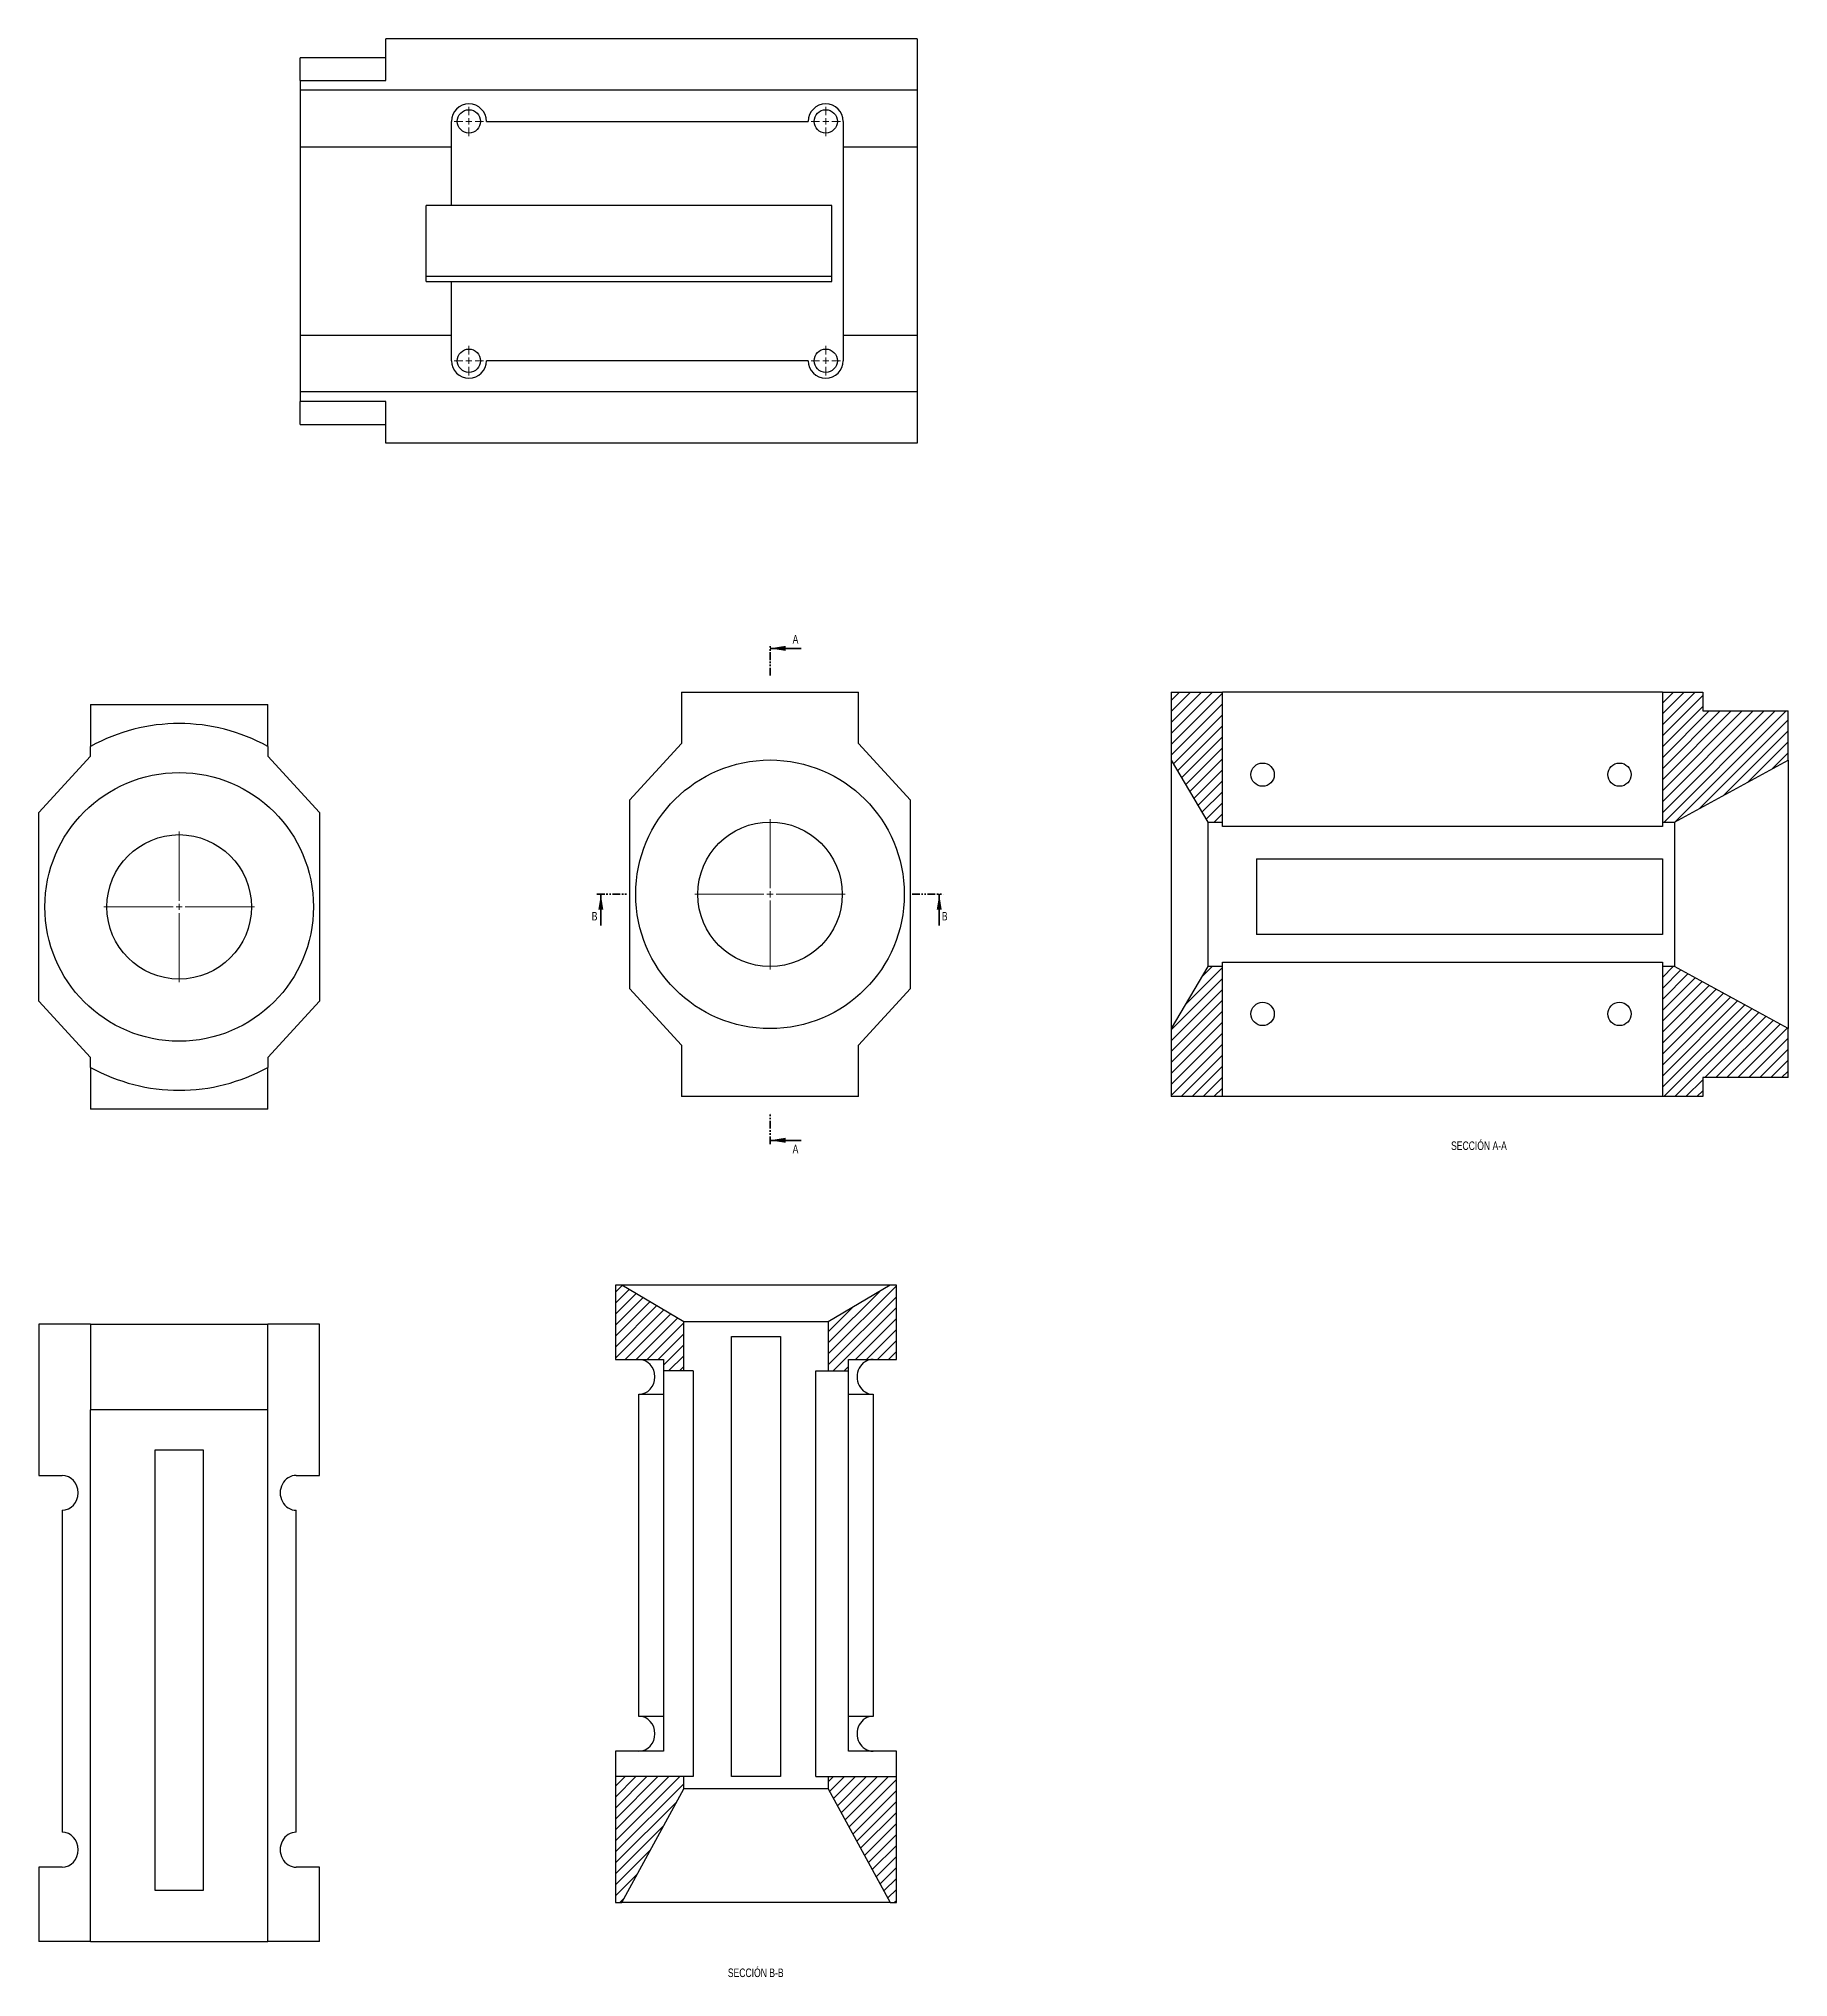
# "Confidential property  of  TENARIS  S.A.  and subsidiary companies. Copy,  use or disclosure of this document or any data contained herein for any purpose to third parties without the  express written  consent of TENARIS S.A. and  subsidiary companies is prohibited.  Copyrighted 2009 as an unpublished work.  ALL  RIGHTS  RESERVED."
# Model space of a CAD drawing. Header units: millimetres. Extents: x 1242 to 5846, y 1733 to 3394.
# Drawn here: x 1242 to 2673, y 1733 to 3319 of the extents above.
import ezdxf

# ---------------------------------------------------------------- set-up
doc = ezdxf.new("R2010")
doc.units = ezdxf.units.MM
doc.linetypes.add('PHANTOM', pattern=[12.7, 6.35, -1.27, 1.27, -1.27, 1.27, -1.27])
doc.styles.add('SLDTEXTSTYLE0', font='TXT', dxfattribs={"width": 0.75})
pattern_1 = [(45, (649.6675, 1860.867), (-4.490128, 4.490128), [])]
pattern_2 = [(45, (638.139, 2394.536), (-4.490128, 4.490128), [])]

# ---------------------------------------------------------------- blocks, each defined once
blk = doc.blocks.new('SW_CENTERMARKSYMBOL_0')
at = {"color": 0, "linetype": 'Continuous', "lineweight": 0}
for p, q in [((0, 2.5), (0, 30.8)), ((-2.5, 0), (-30.8, 0)), ((0, 0), (-1.25, 0)), ((0, 0), (0, 1.25)), ((0, 0), (0, -1.25)), ((0, 0), (1.25, 0)), ((2.5, 0), (30.8, 0)), ((0, -2.5), (0, -30.8))]:
    blk.add_line(p, q, dxfattribs=at)
blk = doc.blocks.new('SW_CENTERMARKSYMBOL_1')
at = {"color": 0, "linetype": 'Continuous', "lineweight": 0}
for p, q in [((-2.5, 0), (-6.0125, 0)), ((0, 0), (-1.25, 0)), ((0, 2.5), (0, 6.0125)), ((0, 0), (0, 1.25)), ((0, 0), (0, -1.25)), ((0, 0), (1.25, 0)), ((2.5, 0), (6.0125, 0)), ((0, -2.5), (0, -6.0125))]:
    blk.add_line(p, q, dxfattribs=at)
blk = doc.blocks.new('SW_CENTERMARKSYMBOL_2')
at = {"color": 0, "linetype": 'Continuous', "lineweight": 0}
for p, q in [((-2.5, 0), (-6.0125, 0)), ((0, 0), (-1.25, 0)), ((0, 2.5), (0, 6.0125)), ((0, 0), (0, 1.25)), ((0, 0), (0, -1.25)), ((0, 0), (1.25, 0)), ((2.5, 0), (6.0125, 0)), ((0, -2.5), (0, -6.0125))]:
    blk.add_line(p, q, dxfattribs=at)
blk = doc.blocks.new('SW_CENTERMARKSYMBOL_3')
at = {"color": 0, "linetype": 'Continuous', "lineweight": 0}
for p, q in [((-2.5, 0), (-6.0125, 0)), ((0, 0), (-1.25, 0)), ((0, 2.5), (0, 6.0125)), ((0, 0), (0, 1.25)), ((0, 0), (0, -1.25)), ((0, 0), (1.25, 0)), ((2.5, 0), (6.0125, 0)), ((0, -2.5), (0, -6.0125))]:
    blk.add_line(p, q, dxfattribs=at)
blk = doc.blocks.new('SW_CENTERMARKSYMBOL_4')
at = {"color": 0, "linetype": 'Continuous', "lineweight": 0}
for p, q in [((-2.5, 0), (-6.0125, 0)), ((0, 0), (-1.25, 0)), ((0, 2.5), (0, 6.0125)), ((0, 0), (0, 1.25)), ((0, 0), (0, -1.25)), ((0, 0), (1.25, 0)), ((2.5, 0), (6.0125, 0)), ((0, -2.5), (0, -6.0125))]:
    blk.add_line(p, q, dxfattribs=at)
blk = doc.blocks.new('SW_CENTERMARKSYMBOL_5')
at = {"color": 0, "linetype": 'Continuous', "lineweight": 0}
for p, q in [((0, 2.5), (0, 30.8)), ((-2.5, 0), (-30.8, 0)), ((0, 0), (-1.25, 0)), ((0, 0), (0, 1.25)), ((0, 0), (0, -1.25)), ((0, 0), (1.25, 0)), ((2.5, 0), (30.8, 0)), ((0, -2.5), (0, -30.8))]:
    blk.add_line(p, q, dxfattribs=at)

msp = doc.modelspace()

# ---------------------------------------------------------------- hatches: boundary and pattern name
at = {"linetype": 'Continuous', "lineweight": 18}
h = msp.add_hatch(dxfattribs=at)
h.set_pattern_fill('ANSI31', scale=2, style=0)
h.set_pattern_definition(pattern_1)
h.paths.add_polyline_path([(2168.5, 2784.9), (2168.5, 2729.2), (2198.5, 2678.5), (2210.5, 2678.5), (2210.5, 2784.9)], flags=0)
h = msp.add_hatch(dxfattribs=at)
h.set_pattern_fill('ANSI31', scale=2, style=0)
h.set_pattern_definition(pattern_1)
h.paths.add_polyline_path([(2570.5, 2784.9), (2570.5, 2678.5), (2580.5, 2678.5), (2673.5, 2729.2), (2673.5, 2769.4), (2603.5, 2769.4), (2603.5, 2784.9)], flags=0)
h = msp.add_hatch(dxfattribs=at)
h.set_pattern_fill('ANSI31', scale=2, style=0)
h.set_pattern_definition(pattern_1)
h.paths.add_polyline_path([(2210.5, 2560.3), (2198.5, 2560.3), (2168.5, 2509.5), (2168.5, 2453.9), (2210.5, 2453.9)], flags=0)
h = msp.add_hatch(dxfattribs=at)
h.set_pattern_fill('ANSI31', scale=2, style=0)
h.set_pattern_definition(pattern_1)
h.paths.add_polyline_path([(2673.5, 2509.5), (2580.5, 2560.3), (2570.5, 2560.3), (2570.5, 2453.9), (2603.5, 2453.9), (2603.5, 2469.4), (2673.5, 2469.4)], flags=0)
h = msp.add_hatch(dxfattribs=at)
h.set_pattern_fill('ANSI31', scale=2, style=0)
h.set_pattern_definition(pattern_2)
h.paths.add_polyline_path([(1769.7, 2229.5), (1769.7, 2269.5), (1718.9, 2299.5), (1713.9, 2299.5), (1713.9, 2238.9), (1753, 2238.9), (1753, 2229.5)], flags=0)
h = msp.add_hatch(dxfattribs=at)
h.set_pattern_fill('ANSI31', scale=2, style=0)
h.set_pattern_definition(pattern_2)
h.paths.add_polyline_path([(1938.7, 2299.5), (1887.9, 2269.5), (1887.9, 2229.5), (1904.5, 2229.5), (1904.5, 2238.9), (1943.7, 2238.9), (1943.7, 2299.5)], flags=0)
h = msp.add_hatch(dxfattribs=at)
h.set_pattern_fill('ANSI31', scale=2, style=0)
h.set_pattern_definition(pattern_2)
h.paths.add_polyline_path([(1713.9, 1794.5), (1718.9, 1794.5), (1769.7, 1887.5), (1769.7, 1897.5), (1713.9, 1897.5)], flags=0)
h = msp.add_hatch(dxfattribs=at)
h.set_pattern_fill('ANSI31', scale=2, style=0)
h.set_pattern_definition(pattern_2)
h.paths.add_polyline_path([(1887.9, 1887.5), (1938.7, 1794.5), (1943.7, 1794.5), (1943.7, 1897.5), (1887.9, 1897.5)], flags=0)

# ---------------------------------------------------------------- linework, layer by layer
at = {"color": 7, "linetype": 'Continuous', "lineweight": 25}
for p, q in [((1960.8, 3319.4), (1525.8, 3319.4)), ((1525.8, 3285.2), (1525.8, 3319.4)), ((1960.8, 3319.4), (1960.8, 3277.2)), ((1525.8, 3303.9), (1455.8, 3303.9)), ((1455.8, 3285.2), (1455.8, 3303.9)), ((1455.8, 3285.2), (1525.8, 3285.2)), ((1455.8, 3285.2), (1455.8, 3277.2)), ((1455.8, 3277.2), (1455.8, 3231)), ((1960.8, 3277.2), (1455.8, 3277.2)), ((1960.8, 3277.2), (1960.8, 3231)), ((1579.6, 3231), (1579.6, 3251.8)), ((1608.2, 3251.8), (1871.6, 3251.8)), ((1900.2, 3251.8), (1900.2, 3231)), ((1455.8, 3231), (1579.6, 3231)), ((1455.8, 3231), (1455.8, 3076.7)), ((1579.6, 3182.9), (1579.6, 3231)), ((1900.2, 3231), (1960.8, 3231)), ((1900.2, 3231), (1900.2, 3076.7)), ((1960.8, 3231), (1960.8, 3076.7)), ((1558.8, 3120.9), (1558.8, 3182.9)), ((1579.6, 3182.9), (1558.8, 3182.9)), ((1890.8, 3182.9), (1579.6, 3182.9)), ((1890.8, 3120.9), (1890.8, 3182.9)), ((1890.8, 3124.9), (1558.8, 3124.9)), ((1558.8, 3120.9), (1579.6, 3120.9)), ((1579.6, 3076.7), (1579.6, 3120.9)), ((1579.6, 3120.9), (1890.8, 3120.9)), ((1455.8, 3076.7), (1455.8, 3030.6)), ((1579.6, 3076.7), (1455.8, 3076.7)), ((1579.6, 3056), (1579.6, 3076.7)), ((1960.8, 3076.7), (1900.2, 3076.7)), ((1900.2, 3076.7), (1900.2, 3056)), ((1960.8, 3076.7), (1960.8, 3030.6)), ((1871.6, 3056), (1608.2, 3056)), ((1960.8, 3030.6), (1455.8, 3030.6)), ((1455.8, 3030.6), (1455.8, 3022.6)), ((1960.8, 3030.6), (1960.8, 2988.4)), ((1525.8, 3022.6), (1455.8, 3022.6)), ((1455.8, 3003.9), (1455.8, 3022.6)), ((1525.8, 2988.4), (1525.8, 3022.6)), ((1455.8, 3003.9), (1525.8, 3003.9)), ((1960.8, 2988.4), (1525.8, 2988.4)), ((1767.8, 2784.9), (1912.8, 2784.9)), ((1767.8, 2784.9), (1767.8, 2742.7)), ((1912.8, 2742.7), (1912.8, 2784.9)), ((2168.5, 2784.9), (2168.5, 2729.2)), ((2168.5, 2784.9), (2210.5, 2784.9)), ((2210.5, 2678.5), (2210.5, 2784.9)), ((2570.5, 2784.9), (2210.5, 2784.9)), ((2570.5, 2784.9), (2603.5, 2784.9)), ((2570.5, 2784.9), (2570.5, 2678.5)), ((2603.5, 2784.9), (2603.5, 2769.4)), ((1284.3, 2774.6), (1429.3, 2774.6)), ((1284.3, 2774.6), (1284.3, 2740.4)), ((1429.3, 2740.4), (1429.3, 2774.6)), ((2603.5, 2769.4), (2673.5, 2769.4)), ((2673.5, 2729.2), (2673.5, 2769.4)), ((1241.9, 2686.3), (1284.3, 2732.4)), ((1284.3, 2732.4), (1284.3, 2740.4)), ((1429.3, 2740.4), (1429.3, 2732.4)), ((1429.3, 2732.4), (1471.6, 2686.3)), ((1767.8, 2742.7), (1725.4, 2696.5)), ((1955.2, 2696.5), (1912.8, 2742.7)), ((2168.5, 2729.2), (2198.5, 2678.5)), ((2168.5, 2729.2), (2168.5, 2509.5)), ((2580.5, 2678.5), (2673.5, 2729.2)), ((2673.5, 2729.2), (2673.5, 2509.5)), ((1725.4, 2696.5), (1725.4, 2542.2)), ((1955.2, 2542.2), (1955.2, 2696.5)), ((1241.9, 2532), (1241.9, 2686.3)), ((1471.6, 2686.3), (1471.6, 2532)), ((2198.5, 2678.5), (2198.5, 2560.3)), ((2198.5, 2678.5), (2210.5, 2678.5)), ((2210.5, 2675), (2210.5, 2678.5)), ((2570.5, 2675), (2210.5, 2675)), ((2570.5, 2678.5), (2580.5, 2678.5)), ((2570.5, 2678.5), (2570.5, 2675)), ((2580.5, 2678.5), (2580.5, 2560.3)), ((2238.5, 2648.4), (2570.5, 2648.4)), ((2238.5, 2648.4), (2238.5, 2586.4)), ((2570.5, 2648.4), (2570.5, 2586.4)), ((2570.5, 2586.4), (2238.5, 2586.4)), ((2198.5, 2560.3), (2168.5, 2509.5)), ((2210.5, 2560.3), (2198.5, 2560.3)), ((2210.5, 2563.8), (2570.5, 2563.8)), ((2210.5, 2560.3), (2210.5, 2563.8)), ((2210.5, 2453.9), (2210.5, 2560.3)), ((2570.5, 2563.8), (2570.5, 2560.3)), ((2570.5, 2560.3), (2570.5, 2453.9)), ((2580.5, 2560.3), (2570.5, 2560.3)), ((2673.5, 2509.5), (2580.5, 2560.3)), ((1725.4, 2542.2), (1767.8, 2496.1)), ((1912.8, 2496.1), (1955.2, 2542.2)), ((1284.3, 2485.8), (1241.9, 2532)), ((1471.6, 2532), (1429.3, 2485.8)), ((2168.5, 2509.5), (2168.5, 2453.9)), ((2673.5, 2469.4), (2673.5, 2509.5)), ((1767.8, 2496.1), (1767.8, 2453.9)), ((1912.8, 2453.9), (1912.8, 2496.1)), ((1284.3, 2477.8), (1284.3, 2485.8)), ((1284.3, 2477.8), (1284.3, 2443.6)), ((1429.3, 2485.8), (1429.3, 2477.8)), ((1429.3, 2443.6), (1429.3, 2477.8)), ((2673.5, 2469.4), (2603.5, 2469.4)), ((2603.5, 2469.4), (2603.5, 2453.9)), ((1429.3, 2443.6), (1284.3, 2443.6)), ((1912.8, 2453.9), (1767.8, 2453.9)), ((2210.5, 2453.9), (2168.5, 2453.9)), ((2570.5, 2453.9), (2210.5, 2453.9)), ((2603.5, 2453.9), (2570.5, 2453.9)), ((1713.9, 2299.5), (1713.9, 2238.9)), ((1718.9, 2299.5), (1713.9, 2299.5)), ((1769.7, 2269.5), (1718.9, 2299.5)), ((1938.7, 2299.5), (1718.9, 2299.5)), ((1938.7, 2299.5), (1887.9, 2269.5)), ((1943.7, 2299.5), (1938.7, 2299.5)), ((1943.7, 2238.9), (1943.7, 2299.5)), ((1769.7, 2229.5), (1769.7, 2269.5)), ((1887.9, 2269.5), (1769.7, 2269.5)), ((1887.9, 2269.5), (1887.9, 2229.5)), ((1241.9, 2267.7), (1241.9, 2144)), ((1284.3, 2267.7), (1241.9, 2267.7)), ((1284.3, 2267.7), (1429.3, 2267.7)), ((1284.3, 2267.7), (1284.3, 2197.7)), ((1429.3, 2197.7), (1429.3, 2267.7)), ((1471.6, 2267.7), (1429.3, 2267.7)), ((1471.6, 2144), (1471.6, 2267.7)), ((1808.8, 2257.5), (1848.8, 2257.5)), ((1808.8, 1897.5), (1808.8, 2257.5)), ((1848.8, 2257.5), (1848.8, 1897.5)), ((1713.9, 2238.9), (1753, 2238.9)), ((1753, 2238.9), (1753, 2229.5)), ((1904.5, 2238.9), (1943.7, 2238.9)), ((1904.5, 2229.5), (1904.5, 2238.9)), ((1769.7, 2229.5), (1753, 2229.5)), ((1753, 2229.5), (1753, 1918.3)), ((1777.3, 2229.5), (1769.7, 2229.5)), ((1777.3, 2229.5), (1777.3, 1897.5)), ((1877.8, 2229.5), (1887.9, 2229.5)), ((1877.8, 1897.5), (1877.8, 2229.5)), ((1887.9, 2229.5), (1904.5, 2229.5)), ((1904.5, 1918.3), (1904.5, 2229.5)), ((1733, 2210.3), (1753, 2210.3)), ((1733, 1946.8), (1733, 2210.3)), ((1904.5, 2210.3), (1924.6, 2210.3)), ((1924.6, 2210.3), (1924.6, 1946.8)), ((1429.3, 2197.7), (1284.3, 2197.7)), ((1284.3, 1762.7), (1284.3, 2197.7)), ((1429.3, 1762.7), (1429.3, 2197.7)), ((1336.8, 2164.7), (1336.8, 1804.7)), ((1376.8, 2164.7), (1336.8, 2164.7)), ((1376.8, 1804.7), (1376.8, 2164.7)), ((1241.9, 2144), (1261, 2144)), ((1452.6, 2144), (1471.6, 2144)), ((1261, 2115.4), (1261, 1852)), ((1452.6, 1852), (1452.6, 2115.4)), ((1753, 1946.8), (1733, 1946.8)), ((1924.6, 1946.8), (1904.5, 1946.8)), ((1753, 1918.3), (1713.9, 1918.3)), ((1713.9, 1918.3), (1713.9, 1897.5)), ((1943.7, 1918.3), (1904.5, 1918.3)), ((1943.7, 1897.5), (1943.7, 1918.3)), ((1769.7, 1897.5), (1713.9, 1897.5)), ((1713.9, 1897.5), (1713.9, 1794.5)), ((1718.9, 1794.5), (1769.7, 1887.5)), ((1769.7, 1887.5), (1769.7, 1897.5)), ((1777.3, 1897.5), (1769.7, 1897.5)), ((1887.9, 1887.5), (1769.7, 1887.5)), ((1848.8, 1897.5), (1808.8, 1897.5)), ((1877.8, 1897.5), (1887.9, 1897.5)), ((1887.9, 1897.5), (1887.9, 1887.5)), ((1887.9, 1897.5), (1943.7, 1897.5)), ((1887.9, 1887.5), (1938.7, 1794.5)), ((1943.7, 1794.5), (1943.7, 1897.5)), ((1241.9, 1823.4), (1241.9, 1762.7)), ((1261, 1823.4), (1241.9, 1823.4)), ((1471.6, 1823.4), (1452.6, 1823.4)), ((1471.6, 1762.7), (1471.6, 1823.4)), ((1336.8, 1804.7), (1376.8, 1804.7)), ((1713.9, 1794.5), (1718.9, 1794.5)), ((1938.7, 1794.5), (1718.9, 1794.5)), ((1938.7, 1794.5), (1943.7, 1794.5)), ((1284.3, 1762.7), (1241.9, 1762.7)), ((1284.3, 1762.7), (1429.3, 1762.7)), ((1471.6, 1762.7), (1429.3, 1762.7))]:
    msp.add_line(p, q, dxfattribs=at)
at = {"color": 7, "linetype": 'PHANTOM', "lineweight": 35}
for p, q in [((1840.3, 2798.4), (1840.3, 2823.8)), ((1698.7, 2619.4), (1724.1, 2619.4)), ((1956.5, 2619.4), (1981.9, 2619.4)), ((1840.3, 2415), (1840.3, 2440.4))]:
    msp.add_line(p, q, dxfattribs=at)
at = {"color": 7, "linetype": 'Continuous', "lineweight": 35}
for p, q in [((1865.7, 2820.6), (1840.3, 2820.6)), ((1701.9, 2594), (1701.9, 2619.4)), ((1978.8, 2594), (1978.8, 2619.4)), ((1865.7, 2418.1), (1840.3, 2418.1))]:
    msp.add_line(p, q, dxfattribs=at)
at = {"color": 7, "linetype": 'Continuous', "lineweight": 25}
for centre, radius in [((1593.9, 3251.8), 9.53), ((1885.9, 3251.8), 9.53), ((1593.9, 3056), 9.53), ((1885.9, 3056), 9.53), ((1840.3, 2619.4), 109.9), ((1356.8, 2609.1), 109.9), ((2243.4, 2717.3), 9.53), ((2535.4, 2717.3), 9.52), ((1356.8, 2609.1), 59.1), ((1840.3, 2619.4), 59.1), ((2243.4, 2521.5), 9.53), ((2535.4, 2521.5), 9.52)]:
    msp.add_circle(centre, radius, dxfattribs=at)
for centre, radius, start, end in [((1593.9, 3251.8), 14.3, 0, 180), ((1885.9, 3251.8), 14.3, 0, 180), ((1593.9, 3056), 14.3, 180, 0), ((1885.9, 3056), 14.3, 180, 0), ((1356.8, 2609.1), 150, 61.0967, 118.9033), ((1356.8, 2609.1), 150, 241.0967, 298.9033)]:
    msp.add_arc(centre, radius, start, end, dxfattribs=at)
for centre, start_param, end_param in [((1733, 2224.6), 3.141593, 6.283185), ((1924.6, 2224.6), 0, 3.141593), ((1261, 2129.7), 3.141593, 6.283185), ((1452.6, 2129.7), 0, 3.141593), ((1733, 1932.6), 3.141593, 6.283185), ((1924.6, 1932.6), 0, 3.141593), ((1261, 1837.7), 3.141593, 6.283185), ((1452.6, 1837.7), 0, 3.141593)]:
    msp.add_ellipse(centre, major_axis=(0, 14.3), ratio=0.918133, start_param=start_param, end_param=end_param, dxfattribs=at)
at = {"color": 7, "linetype": 'Continuous', "lineweight": 35}
for points in [[(1840.3, 2820.6), (1853, 2818.6), (1853, 2822.7)], [(1701.9, 2619.4), (1699.8, 2606.7), (1703.9, 2606.7)], [(1978.8, 2619.4), (1976.7, 2606.7), (1980.8, 2606.7)], [(1840.3, 2418.1), (1853, 2416.1), (1853, 2420.2)]]:
    msp.add_solid(points, dxfattribs=at)

# ---------------------------------------------------------------- block references
at = {"color": 7, "linetype": 'Continuous', "lineweight": 0, "xscale": 2, "yscale": 2, "zscale": 2}
for name, p in [('SW_CENTERMARKSYMBOL_3', (1593.9, 3251.8)), ('SW_CENTERMARKSYMBOL_2', (1885.9, 3251.8)), ('SW_CENTERMARKSYMBOL_4', (1593.9, 3056)), ('SW_CENTERMARKSYMBOL_1', (1885.9, 3056)), ('SW_CENTERMARKSYMBOL_5', (1840.3, 2619.4)), ('SW_CENTERMARKSYMBOL_0', (1356.8, 2609.1))]:
    msp.add_blockref(name, p, dxfattribs=at)

# ---------------------------------------------------------------- texts
at = {"color": 7, "linetype": 'Continuous', "char_height": 7, "attachment_point": 1, "style": 'SLDTEXTSTYLE0'}
for s, insert in [('A', (1858.8, 2831.6)), ('B', (1694.4, 2605)), ('B', (1980.9, 2605)), ('A', (1858.8, 2414.5))]:
    msp.add_mtext(s, dxfattribs=dict(at, insert=insert))
at = {"color": 7, "linetype": 'Continuous', "lineweight": 0, "char_height": 7, "attachment_point": 2, "style": 'SLDTEXTSTYLE0'}
for s, insert in [('SECCIÓN A-A', (2420.4, 2417.2)), ('SECCIÓN B-B', (1828.6, 1740.5))]:
    msp.add_mtext(s, dxfattribs=dict(at, insert=insert))

doc.saveas('drawing.dxf')
